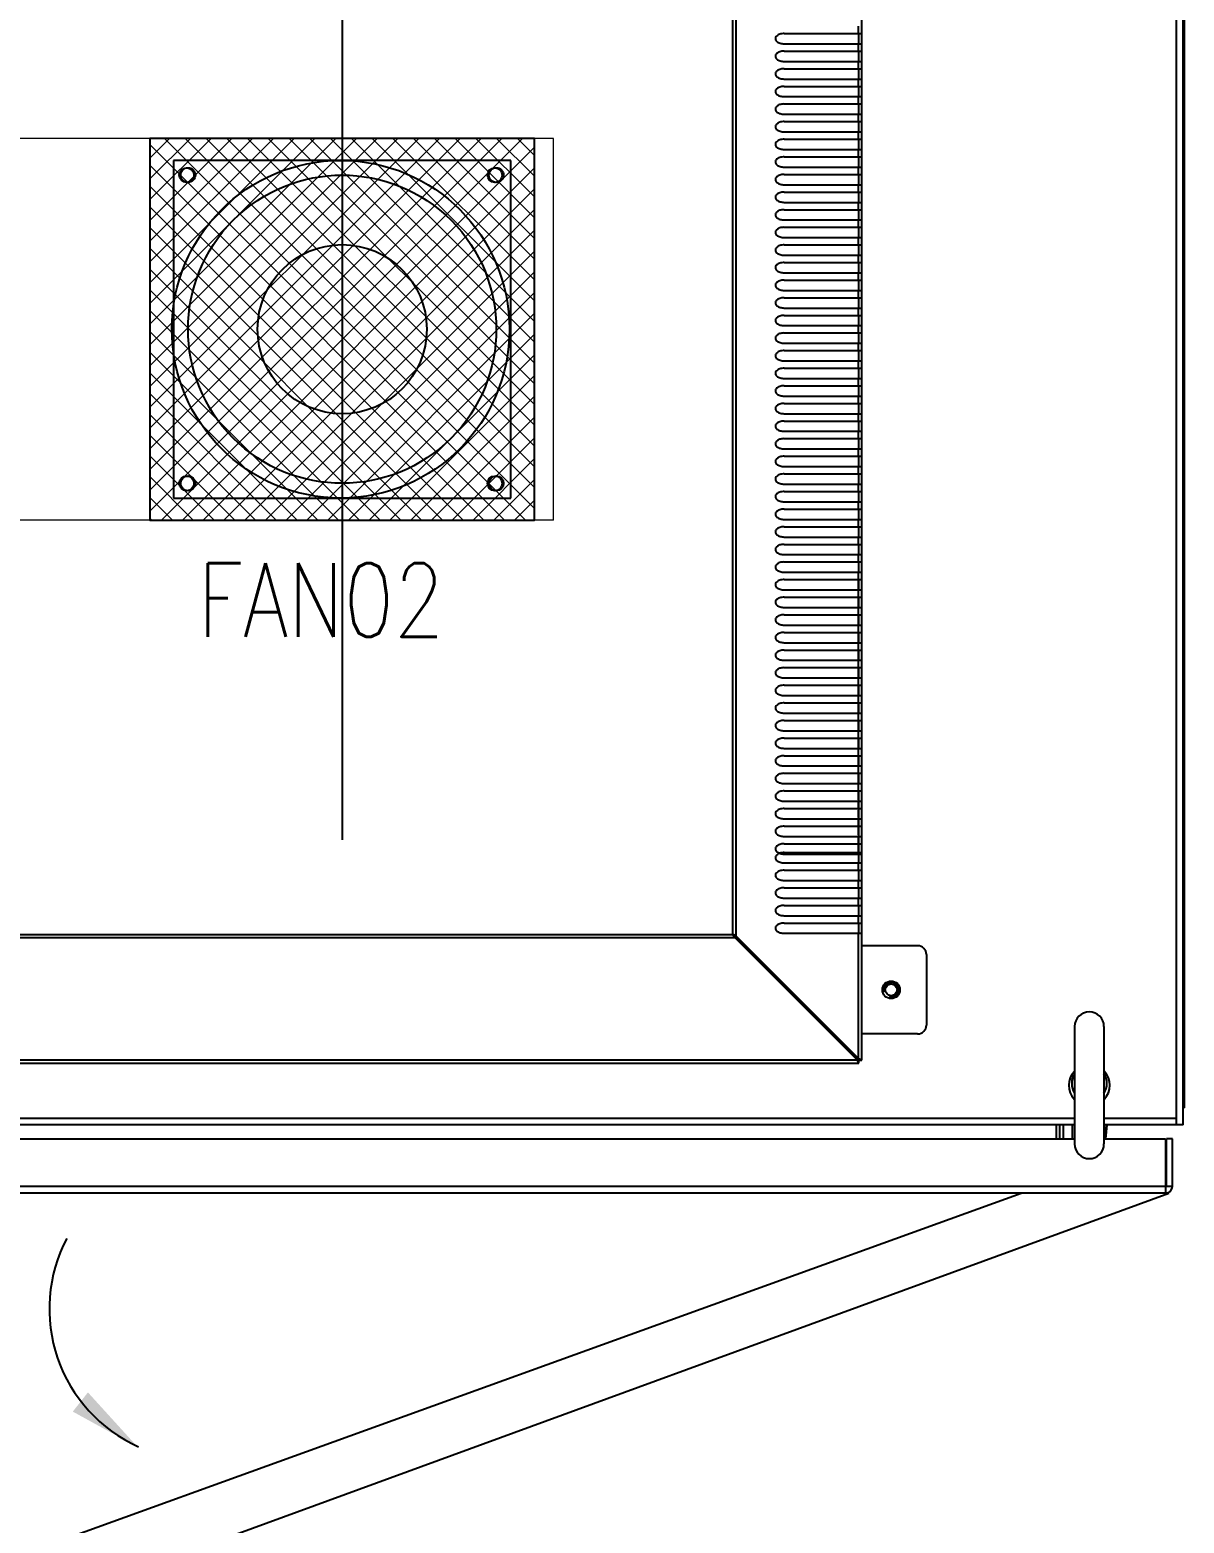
# Model space of a CAD drawing. Extents: x 79822 to 122366, y -56021 to -28815.
# Drawn here: x 84676 to 85069, y -52983 to -52475 of the extents above; entities that cross this region are included whole.
import ezdxf
from ezdxf.lldxf.tags import DXFTag

# ---------------------------------------------------------------- set-up
doc = ezdxf.new("R2010")
doc.units = 0
doc.header["$LTSCALE"] = 100
doc.header["$MEASUREMENT"] = 0
doc.layers.add('CABINET', color=7, linetype='Continuous')
doc.layers.add('PANEL', color=7, linetype='Continuous')
doc.styles.add('ROMANS', font='romans', dxfattribs={"width": 0.8, "height": 2})
tags = doc.linetypes.add('CENTER', pattern=[2, 1.25, -0.25, 0.25, -0.25]).pattern_tags.tags
tags[10:11] = [DXFTag(74, 4), DXFTag(75, 0), DXFTag(340, '0'), DXFTag(46, 1.0), DXFTag(50, 0.0), DXFTag(44, 0.0), DXFTag(45, 0.0)]
tags[8:9] = [DXFTag(74, 4), DXFTag(75, 0), DXFTag(340, '0'), DXFTag(46, 1.0), DXFTag(50, 0.0), DXFTag(44, 0.0), DXFTag(45, 0.0)]
tags[6:7] = [DXFTag(74, 4), DXFTag(75, 0), DXFTag(340, '0'), DXFTag(46, 1.0), DXFTag(50, 0.0), DXFTag(44, 0.0), DXFTag(45, 0.0)]
tags[4:5] = [DXFTag(74, 4), DXFTag(75, 0), DXFTag(340, '0'), DXFTag(46, 1.0), DXFTag(50, 0.0), DXFTag(44, 0.0), DXFTag(45, 0.0)]
tags = doc.linetypes.add('HIDDEN', pattern=[0.375, 0.25, -0.125]).pattern_tags.tags
tags[6:7] = [DXFTag(74, 4), DXFTag(75, 0), DXFTag(340, '0'), DXFTag(46, 1.0), DXFTag(50, 0.0), DXFTag(44, 0.0), DXFTag(45, 0.0)]
tags[4:5] = [DXFTag(74, 4), DXFTag(75, 0), DXFTag(340, '0'), DXFTag(46, 1.0), DXFTag(50, 0.0), DXFTag(44, 0.0), DXFTag(45, 0.0)]

# ---------------------------------------------------------------- blocks, each defined once
blk = doc.blocks.new('风机')
at = {"color": 3}
for p, q in [((0, 0), (0, -115)), ((115, 0), (0, 0)), ((115, -115), (115, 0)), ((0, -115), (115, -115))]:
    blk.add_line(p, q, dxfattribs=at)
for centre, major_axis, start_param, end_param in [((5, -5), (1.77, 1.77), 2.356194490187731, 8.639379797367317), ((57.5, -57.5), (37.12, 37.12), 2.356194490192193, 8.63937979737178), ((110, -5), (1.77, 1.77), 2.356194490188677, 8.639379797368264), ((5, -110), (-1.77, 1.77), 0.785398, 7.068583), ((110, -110), (-1.77, 1.77), 0.785398, 7.068583)]:
    blk.add_ellipse(centre, major_axis=major_axis, ratio=1, start_param=start_param, end_param=end_param, dxfattribs=at)

msp = doc.modelspace()

# ---------------------------------------------------------------- hatches: boundary and pattern name
at = {"linetype": 'HIDDEN', "lineweight": 20}
h = msp.add_hatch(dxfattribs=at)
h.set_pattern_fill('ANSI37', color=256, scale=40, angle=180, style=2)
h.set_pattern_definition([(225, (80412.8075, -33820.2353), (3.5355339, -3.5355339), []), (315, (80412.8075, -33820.2353), (3.5355339, 3.5355339), [])])
h.paths.add_polyline_path([(84847.77, -52511.73), (84716.77, -52511.73), (84716.77, -52641.73), (84847.77, -52641.73)])

# ---------------------------------------------------------------- linework, layer by layer
at = {"color": 7, "linetype": 'Continuous'}
for p, q in [((85066.47, -52847.76), (85066.47, -52095.76)), ((85068.77, -52847.76), (85068.77, -52095.76)), ((84959.27, -52825.76), (84959.27, -52117.76)), ((85069.07, -52120.46), (85069.07, -52822.46)), ((84915.38, -52782.87), (84915.38, -52160.65)), ((84916.48, -52783.47), (84916.48, -52160.05)), ((84958.17, -52476.01), (84958.17, -52473.51)), ((84932.85, -52476.01), (84959.27, -52476.01)), ((84958.27, -52479.51), (84958.27, -52476.01)), ((84932.85, -52479.51), (84959.27, -52479.51)), ((84932.85, -52482.01), (84959.27, -52482.01)), ((84958.17, -52482.01), (84958.17, -52479.51)), ((84958.27, -52485.51), (84958.27, -52482.01)), ((84932.85, -52485.51), (84959.27, -52485.51)), ((84932.85, -52488.01), (84959.27, -52488.01)), ((84958.17, -52488.01), (84958.17, -52485.51)), ((84958.27, -52491.51), (84958.27, -52488.01)), ((84932.85, -52491.51), (84959.27, -52491.51)), ((84932.85, -52494.01), (84959.27, -52494.01)), ((84958.17, -52494.01), (84958.17, -52491.51)), ((84958.27, -52497.51), (84958.27, -52494.01)), ((84932.85, -52497.51), (84959.27, -52497.51)), ((84958.17, -52500.01), (84958.17, -52497.51)), ((84932.85, -52500.01), (84959.27, -52500.01)), ((84932.85, -52503.51), (84959.27, -52503.51)), ((84958.17, -52506.01), (84958.17, -52503.51)), ((84958.27, -52503.51), (84958.27, -52500.01)), ((84932.85, -52506.01), (84959.27, -52506.01)), ((84932.85, -52509.51), (84959.27, -52509.51)), ((84958.17, -52512.01), (84958.17, -52509.51)), ((84958.27, -52509.51), (84958.27, -52506.01)), ((84932.85, -52512.01), (84959.27, -52512.01)), ((84958.27, -52515.51), (84958.27, -52512.01)), ((84932.85, -52515.51), (84959.27, -52515.51)), ((84932.85, -52518.01), (84959.27, -52518.01)), ((84932.85, -52518.01), (84959.27, -52518.01)), ((84958.17, -52518.01), (84958.17, -52515.51)), ((84958.17, -52518.01), (84958.17, -52515.51)), ((84958.27, -52521.51), (84958.27, -52518.01)), ((84958.27, -52521.51), (84958.27, -52518.01)), ((84932.85, -52521.51), (84959.27, -52521.51)), ((84932.85, -52521.51), (84959.27, -52521.51)), ((84932.85, -52524.01), (84959.27, -52524.01)), ((84958.17, -52524.01), (84958.17, -52521.51)), ((84958.17, -52524.01), (84958.17, -52521.51)), ((84958.27, -52527.51), (84958.27, -52524.01)), ((84932.85, -52527.51), (84959.27, -52527.51)), ((84958.17, -52530.01), (84958.17, -52527.51)), ((84932.85, -52530.01), (84959.27, -52530.01)), ((84932.85, -52533.51), (84959.27, -52533.51)), ((84958.17, -52536.01), (84958.17, -52533.51)), ((84958.27, -52533.51), (84958.27, -52530.01)), ((84932.85, -52536.01), (84959.27, -52536.01)), ((84932.85, -52539.51), (84959.27, -52539.51)), ((84958.17, -52542.01), (84958.17, -52539.51)), ((84958.27, -52539.51), (84958.27, -52536.01)), ((84932.85, -52542.01), (84959.27, -52542.01)), ((84958.27, -52545.51), (84958.27, -52542.01)), ((84932.85, -52545.51), (84959.27, -52545.51)), ((84932.85, -52548.01), (84959.27, -52548.01)), ((84958.17, -52548.01), (84958.17, -52545.51)), ((84958.27, -52551.51), (84958.27, -52548.01)), ((84932.85, -52551.51), (84959.27, -52551.51)), ((84932.85, -52554.01), (84959.27, -52554.01)), ((84958.17, -52554.01), (84958.17, -52551.51)), ((84958.27, -52557.51), (84958.27, -52554.01)), ((84932.85, -52557.51), (84959.27, -52557.51)), ((84932.85, -52560.01), (84959.27, -52560.01)), ((84958.17, -52560.01), (84958.17, -52557.51)), ((84958.27, -52563.51), (84958.27, -52560.01)), ((84932.85, -52563.51), (84959.27, -52563.51)), ((84958.17, -52566.01), (84958.17, -52563.51)), ((84932.85, -52566.01), (84959.27, -52566.01)), ((84932.85, -52569.51), (84959.27, -52569.51)), ((84958.17, -52572.01), (84958.17, -52569.51)), ((84958.27, -52569.51), (84958.27, -52566.01)), ((84932.85, -52572.01), (84959.27, -52572.01)), ((84932.85, -52575.51), (84959.27, -52575.51)), ((84958.17, -52578.01), (84958.17, -52575.51)), ((84958.27, -52575.51), (84958.27, -52572.01)), ((84932.85, -52578.01), (84959.27, -52578.01)), ((84958.27, -52581.51), (84958.27, -52578.01)), ((84932.85, -52581.51), (84959.27, -52581.51)), ((84932.85, -52584.01), (84959.27, -52584.01)), ((84958.17, -52584.01), (84958.17, -52581.51)), ((84958.27, -52587.51), (84958.27, -52584.01)), ((84932.85, -52587.51), (84959.27, -52587.51)), ((84932.85, -52590.01), (84959.27, -52590.01)), ((84958.17, -52590.01), (84958.17, -52587.51)), ((84958.27, -52593.51), (84958.27, -52590.01)), ((84932.85, -52593.51), (84959.27, -52593.51)), ((84958.17, -52596.01), (84958.17, -52593.51)), ((84932.85, -52596.01), (84959.27, -52596.01)), ((84932.85, -52599.51), (84959.27, -52599.51)), ((84958.17, -52602.01), (84958.17, -52599.51)), ((84958.27, -52599.51), (84958.27, -52596.01)), ((84932.85, -52602.01), (84959.27, -52602.01)), ((84932.85, -52605.51), (84959.27, -52605.51)), ((84958.17, -52608.01), (84958.17, -52605.51)), ((84958.27, -52605.51), (84958.27, -52602.01)), ((84932.85, -52608.01), (84959.27, -52608.01)), ((84958.27, -52611.51), (84958.27, -52608.01)), ((84932.85, -52611.51), (84959.27, -52611.51)), ((84932.85, -52614.01), (84959.27, -52614.01)), ((84958.17, -52614.01), (84958.17, -52611.51)), ((84958.27, -52617.51), (84958.27, -52614.01)), ((84932.85, -52617.51), (84959.27, -52617.51)), ((84932.85, -52620.01), (84959.27, -52620.01)), ((84958.17, -52620.01), (84958.17, -52617.51)), ((84958.27, -52623.51), (84958.27, -52620.01)), ((84932.85, -52623.51), (84959.27, -52623.51)), ((84932.85, -52626.01), (84959.27, -52626.01)), ((84958.17, -52626.01), (84958.17, -52623.51)), ((84958.27, -52629.51), (84958.27, -52626.01)), ((84932.85, -52629.51), (84959.27, -52629.51)), ((84958.17, -52632.01), (84958.17, -52629.51)), ((84932.85, -52632.01), (84959.27, -52632.01)), ((84932.85, -52635.51), (84959.27, -52635.51)), ((84958.17, -52638.01), (84958.17, -52635.51)), ((84958.27, -52635.51), (84958.27, -52632.01)), ((84932.85, -52638.01), (84959.27, -52638.01)), ((84932.85, -52641.51), (84959.27, -52641.51)), ((84958.17, -52644.01), (84958.17, -52641.51)), ((84958.27, -52641.51), (84958.27, -52638.01)), ((84932.85, -52644.01), (84959.27, -52644.01)), ((84958.27, -52647.51), (84958.27, -52644.01)), ((84932.85, -52647.51), (84959.27, -52647.51)), ((84932.85, -52650.01), (84959.27, -52650.01)), ((84958.17, -52650.01), (84958.17, -52647.51)), ((84958.27, -52653.51), (84958.27, -52650.01)), ((84932.85, -52653.51), (84959.27, -52653.51)), ((84932.85, -52656.01), (84959.27, -52656.01)), ((84958.17, -52656.01), (84958.17, -52653.51)), ((84958.27, -52659.51), (84958.27, -52656.01)), ((84932.85, -52659.51), (84959.27, -52659.51)), ((84932.85, -52662.01), (84959.27, -52662.01)), ((84958.17, -52737.01), (84958.17, -52659.51)), ((84958.27, -52665.51), (84958.27, -52662.01)), ((84932.85, -52665.51), (84959.27, -52665.51)), ((84958.17, -52668.01), (84958.17, -52665.51)), ((84932.85, -52668.01), (84959.27, -52668.01)), ((84932.85, -52671.51), (84959.27, -52671.51)), ((84958.17, -52674.01), (84958.17, -52671.51)), ((84958.27, -52671.51), (84958.27, -52668.01)), ((84932.85, -52674.01), (84959.27, -52674.01)), ((84958.27, -52677.51), (84958.27, -52674.01)), ((84932.85, -52677.51), (84959.27, -52677.51)), ((84932.85, -52680.01), (84959.27, -52680.01)), ((84958.17, -52680.01), (84958.17, -52677.51)), ((84958.27, -52683.51), (84958.27, -52680.01)), ((84932.85, -52683.51), (84959.27, -52683.51)), ((84932.85, -52686.01), (84959.27, -52686.01)), ((84958.17, -52686.01), (84958.17, -52683.51)), ((84958.27, -52689.51), (84958.27, -52686.01)), ((84932.85, -52689.51), (84959.27, -52689.51)), ((84932.85, -52692.01), (84959.27, -52692.01)), ((84958.17, -52692.01), (84958.17, -52689.51)), ((84958.27, -52695.51), (84958.27, -52692.01)), ((84932.85, -52695.51), (84959.27, -52695.51)), ((84958.17, -52698.01), (84958.17, -52695.51)), ((84932.85, -52698.01), (84959.27, -52698.01)), ((84932.85, -52701.51), (84959.27, -52701.51)), ((84958.17, -52704.01), (84958.17, -52701.51)), ((84958.27, -52701.51), (84958.27, -52698.01)), ((84932.85, -52704.01), (84959.27, -52704.01)), ((84932.85, -52707.51), (84959.27, -52707.51)), ((84958.27, -52707.51), (84958.27, -52704.01)), ((84932.85, -52710.01), (84959.27, -52710.01)), ((84958.27, -52713.51), (84958.27, -52710.01)), ((84932.85, -52713.51), (84959.27, -52713.51)), ((84932.85, -52716.01), (84959.27, -52716.01)), ((84958.17, -52716.01), (84958.17, -52713.51)), ((84958.27, -52719.51), (84958.27, -52716.01)), ((84932.85, -52719.51), (84959.27, -52719.51)), ((84932.85, -52722.01), (84959.27, -52722.01)), ((84958.17, -52722.01), (84958.17, -52719.51)), ((84958.27, -52725.51), (84958.27, -52722.01)), ((84932.85, -52725.51), (84959.27, -52725.51)), ((84932.85, -52728.01), (84959.27, -52728.01)), ((84958.17, -52728.01), (84958.17, -52725.51)), ((84958.27, -52731.51), (84958.27, -52728.01)), ((84932.85, -52731.51), (84959.27, -52731.51)), ((84958.17, -52734.01), (84958.17, -52731.51)), ((84932.85, -52734.01), (84959.27, -52734.01)), ((84932.85, -52737.51), (84959.27, -52737.51)), ((84958.17, -52740.01), (84958.17, -52737.51)), ((84958.27, -52737.51), (84958.27, -52734.01)), ((84958.27, -52740.51), (84958.27, -52737.01)), ((84932.85, -52740.01), (84959.27, -52740.01)), ((84932.85, -52743.51), (84959.27, -52743.51)), ((84958.17, -52743.01), (84958.17, -52740.51)), ((84958.17, -52746.01), (84958.17, -52743.51)), ((84958.27, -52743.51), (84958.27, -52740.01)), ((84958.27, -52746.51), (84958.27, -52743.01)), ((84932.85, -52746.01), (84959.27, -52746.01)), ((84958.17, -52749.01), (84958.17, -52746.51)), ((84958.27, -52749.51), (84958.27, -52746.01)), ((84932.85, -52749.51), (84959.27, -52749.51)), ((84932.85, -52752.01), (84959.27, -52752.01)), ((84958.17, -52752.01), (84958.17, -52749.51)), ((84958.17, -52755.01), (84958.17, -52752.51)), ((84958.27, -52752.51), (84958.27, -52749.01)), ((84958.27, -52755.51), (84958.27, -52752.01)), ((84932.85, -52755.01), (84959.27, -52755.01)), ((84932.85, -52755.51), (84959.27, -52755.51)), ((84932.85, -52758.51), (84959.27, -52758.51)), ((84958.17, -52761.01), (84958.17, -52758.51)), ((84958.27, -52758.51), (84958.27, -52755.01)), ((84932.85, -52761.01), (84959.27, -52761.01)), ((84958.27, -52764.51), (84958.27, -52761.01)), ((84932.85, -52764.51), (84959.27, -52764.51)), ((84932.85, -52767.01), (84959.27, -52767.01)), ((84958.17, -52767.01), (84958.17, -52764.51)), ((84958.27, -52770.51), (84958.27, -52767.01)), ((84932.85, -52770.51), (84959.27, -52770.51)), ((84932.85, -52773.01), (84959.27, -52773.01)), ((84958.17, -52773.01), (84958.17, -52770.51)), ((84958.27, -52776.51), (84958.27, -52773.01)), ((84932.85, -52776.51), (84959.27, -52776.51)), ((84932.85, -52779.01), (84959.27, -52779.01)), ((84958.17, -52779.01), (84958.17, -52776.51)), ((84958.27, -52782.51), (84958.27, -52779.01)), ((84422.56, -52783.97), (84915.98, -52783.97)), ((84423.16, -52782.87), (84915.38, -52782.87)), ((84916.48, -52783.47), (84915.98, -52783.47)), ((84915.98, -52783.47), (84957.67, -52825.16)), ((84915.98, -52783.97), (84915.98, -52783.47)), ((84915.98, -52783.97), (84957.67, -52825.66)), ((84916.48, -52783.47), (84958.17, -52825.16)), ((84932.85, -52782.51), (84959.27, -52782.51)), ((84958.17, -52825.16), (84958.17, -52782.51)), ((84978.27, -52786.76), (84959.27, -52786.76)), ((84981.27, -52789.76), (84981.27, -52813.76)), ((85031.77, -52814.26), (85031.77, -52854.26)), ((85041.77, -52814.26), (85041.77, -52854.26)), ((84978.27, -52816.76), (84959.27, -52816.76)), ((85068.77, -52822.46), (85068.83, -52822.46)), ((85068.83, -52822.46), (85069.07, -52822.46)), ((85069.07, -52822.46), (85069.07, -52841.96)), ((84380.27, -52826.76), (84958.27, -52826.76)), ((84380.87, -52825.66), (84957.67, -52825.66)), ((84958.17, -52825.16), (84957.67, -52825.16)), ((84957.67, -52825.66), (84957.67, -52825.16)), ((84958.17, -52825.76), (84959.27, -52825.76)), ((84958.27, -52826.76), (84958.27, -52825.66)), ((85068.77, -52841.96), (85069.07, -52841.96)), ((84307.37, -52845.46), (85031.77, -52845.46)), ((85031.77, -52847.76), (84307.37, -52847.76)), ((85025.57, -52852.5), (85025.57, -52847.76)), ((85026.77, -52852.5), (85026.77, -52847.76)), ((85027.97, -52852.5), (85027.97, -52847.76)), ((85031.07, -52852.5), (85031.07, -52847.76)), ((85041.77, -52845.46), (85066.47, -52845.46)), ((85068.77, -52847.76), (85041.77, -52847.76)), ((85042.07, -52852.5), (85042.07, -52847.76)), ((85042.78, -52847.76), (85042.3, -52852.5)), ((84307.37, -52852.5), (85031.77, -52852.5)), ((85041.77, -52852.5), (85062.77, -52852.5)), ((85062.77, -52852.5), (85062.77, -52871)), ((85065.07, -52852.5), (85063.07, -52852.5)), ((85063.07, -52868.7), (85063.07, -52852.5)), ((85065.07, -52868.7), (85065.07, -52852.5)), ((85062.77, -52868.7), (84275.37, -52868.7)), ((85065.07, -52868.7), (85063.07, -52868.7)), ((85062.77, -52871), (84275.37, -52871))]:
    msp.add_line(p, q, dxfattribs=at)
at = {"color": 5, "linetype": 'HIDDEN', "lineweight": 15, "ltscale": 30}
for p, q in [((84854.27, -52511.73), (84484.27, -52511.73)), ((84854.27, -52641.73), (84854.27, -52511.73)), ((84854.27, -52641.73), (84484.27, -52641.73))]:
    msp.add_line(p, q, dxfattribs=at)
at = {"linetype": 'HIDDEN'}
msp.add_lwpolyline([(84847.77, -52511.73), (84716.77, -52511.73), (84716.77, -52641.73), (84847.77, -52641.73)], close=True, dxfattribs=at)
at = {"color": 7, "linetype": 'HIDDEN'}
for centre, radius in [((84781.77, -52576.73), 57.5), ((84729.27, -52524.23), 2.5), ((84834.27, -52524.23), 2.5), ((84729.27, -52629.23), 2.5), ((84834.27, -52629.23), 2.5)]:
    msp.add_circle(centre, radius, dxfattribs=at)
at = {"color": 7, "linetype": 'Continuous'}
for radius in [3, 2]:
    msp.add_circle((84969.27, -52801.76), radius, dxfattribs=at)
for centre, radius, start, end in [((84883.73, -52843.78), 68.64, 62.1869, 62.5468), ((84976.29, -52751.22), 68.64, 207.4532, 207.8131), ((84907.16, -52791.79), 12.13, 44.62, 45.9632), ((84924.29, -52774.65), 12.13, 224.0368, 225.38), ((84978.27, -52789.76), 3, 0, 90), ((84969.27, -52801.76), 2.5, 255, 195), ((85036.77, -52814.26), 5, 0, 180), ((84978.27, -52813.76), 3, 270, 0), ((84972.05, -52821.34), 15.02, 196.7186, 197.1216), ((84953.85, -52839.54), 15.02, 72.8784, 73.2814), ((85036.77, -52834.26), 7, 136.1481, 223.8519), ((85036.77, -52834.26), 7, 316.1481, 43.8519), ((85036.77, -52833.66), 6, 146.4441, 195), ((85036.77, -52833.66), 6, 146.983, 213.017), ((85036.77, -52833.66), 6, 326.4554, 33.5559), ((85036.77, -52833.66), 6, 326.983, 33.017), ((85067.87, -52841.26), 1.2, 319.2626, 0), ((85036.77, -52854.26), 5, 180, 0), ((85062.77, -52868.7), 2.3, 270, 0), ((85062.77, -52868.7), 0.3, 270, 0)]:
    msp.add_arc(centre, radius, start, end, dxfattribs=at)
for points, start_tangent, end_tangent in [([(84932.85, -52476.01), (84932.07, -52476.07), (84931.37, -52476.23), (84930.76, -52476.49), (84930.27, -52476.85), (84929.92, -52477.31), (84929.83, -52477.84), (84929.99, -52478.33), (84930.35, -52478.74), (84930.84, -52479.06), (84931.42, -52479.3), (84932.1, -52479.45), (84932.85, -52479.51)], (-0.999961, -0.008789), (0.999962, -0.008666)), ([(84932.85, -52482.01), (84932.07, -52482.07), (84931.37, -52482.23), (84930.76, -52482.49), (84930.27, -52482.85), (84929.92, -52483.31), (84929.83, -52483.84), (84929.99, -52484.33), (84930.35, -52484.74), (84930.84, -52485.06), (84931.42, -52485.3), (84932.1, -52485.45), (84932.85, -52485.51)], (-0.999961, -0.008789), (0.999962, -0.008666)), ([(84932.85, -52488.01), (84932.07, -52488.07), (84931.37, -52488.23), (84930.76, -52488.49), (84930.27, -52488.85), (84929.92, -52489.31), (84929.83, -52489.84), (84929.99, -52490.33), (84930.35, -52490.74), (84930.84, -52491.06), (84931.42, -52491.3), (84932.1, -52491.45), (84932.85, -52491.51)], (-0.999961, -0.008789), (0.999962, -0.008666)), ([(84932.85, -52494.01), (84932.07, -52494.07), (84931.37, -52494.23), (84930.76, -52494.49), (84930.27, -52494.85), (84929.92, -52495.31), (84929.83, -52495.84), (84929.99, -52496.33), (84930.35, -52496.74), (84930.84, -52497.06), (84931.42, -52497.3), (84932.1, -52497.45), (84932.85, -52497.51)], (-0.999961, -0.008789), (0.999962, -0.008666)), ([(84932.85, -52500.01), (84932.07, -52500.07), (84931.37, -52500.23), (84930.76, -52500.49), (84930.27, -52500.85), (84929.92, -52501.31), (84929.83, -52501.84), (84929.99, -52502.33), (84930.35, -52502.74), (84930.84, -52503.06), (84931.42, -52503.3), (84932.1, -52503.45), (84932.85, -52503.51)], (-0.999961, -0.008789), (0.999962, -0.008666)), ([(84932.85, -52506.01), (84932.07, -52506.07), (84931.37, -52506.23), (84930.76, -52506.49), (84930.27, -52506.85), (84929.92, -52507.31), (84929.83, -52507.84), (84929.99, -52508.33), (84930.35, -52508.74), (84930.84, -52509.06), (84931.42, -52509.3), (84932.1, -52509.45), (84932.85, -52509.51)], (-0.999961, -0.008789), (0.999962, -0.008666)), ([(84932.85, -52512.01), (84932.07, -52512.07), (84931.37, -52512.23), (84930.76, -52512.49), (84930.27, -52512.85), (84929.92, -52513.31), (84929.83, -52513.84), (84929.99, -52514.33), (84930.35, -52514.74), (84930.84, -52515.06), (84931.42, -52515.3), (84932.1, -52515.45), (84932.85, -52515.51)], (-0.999961, -0.008789), (0.999962, -0.008666)), ([(84932.85, -52518.01), (84932.07, -52518.07), (84931.37, -52518.23), (84930.76, -52518.49), (84930.27, -52518.85), (84929.92, -52519.31), (84929.83, -52519.84), (84929.99, -52520.33), (84930.35, -52520.74), (84930.84, -52521.06), (84931.42, -52521.3), (84932.1, -52521.45), (84932.85, -52521.51)], (-0.999961, -0.008789), (0.999962, -0.008666)), ([(84932.85, -52518.01), (84932.07, -52518.07), (84931.37, -52518.23), (84930.76, -52518.49), (84930.27, -52518.85), (84929.92, -52519.31), (84929.83, -52519.84), (84929.99, -52520.33), (84930.35, -52520.74), (84930.84, -52521.06), (84931.42, -52521.3), (84932.1, -52521.45), (84932.85, -52521.51)], (-0.999961, -0.008789), (0.999962, -0.008666)), ([(84932.85, -52524.01), (84932.07, -52524.07), (84931.37, -52524.23), (84930.76, -52524.49), (84930.27, -52524.85), (84929.92, -52525.31), (84929.83, -52525.84), (84929.99, -52526.33), (84930.35, -52526.74), (84930.84, -52527.06), (84931.42, -52527.3), (84932.1, -52527.45), (84932.85, -52527.51)], (-0.999961, -0.008789), (0.999962, -0.008666)), ([(84932.85, -52530.01), (84932.07, -52530.07), (84931.37, -52530.23), (84930.76, -52530.49), (84930.27, -52530.85), (84929.92, -52531.31), (84929.83, -52531.84), (84929.99, -52532.33), (84930.35, -52532.74), (84930.84, -52533.06), (84931.42, -52533.3), (84932.1, -52533.45), (84932.85, -52533.51)], (-0.999961, -0.008789), (0.999962, -0.008666)), ([(84932.85, -52536.01), (84932.07, -52536.07), (84931.37, -52536.23), (84930.76, -52536.49), (84930.27, -52536.85), (84929.92, -52537.31), (84929.83, -52537.84), (84929.99, -52538.33), (84930.35, -52538.74), (84930.84, -52539.06), (84931.42, -52539.3), (84932.1, -52539.45), (84932.85, -52539.51)], (-0.999961, -0.008789), (0.999962, -0.008666)), ([(84932.85, -52542.01), (84932.07, -52542.07), (84931.37, -52542.23), (84930.76, -52542.49), (84930.27, -52542.85), (84929.92, -52543.31), (84929.83, -52543.84), (84929.99, -52544.33), (84930.35, -52544.74), (84930.84, -52545.06), (84931.42, -52545.3), (84932.1, -52545.45), (84932.85, -52545.51)], (-0.999961, -0.008789), (0.999962, -0.008666)), ([(84932.85, -52548.01), (84932.07, -52548.07), (84931.37, -52548.23), (84930.76, -52548.49), (84930.27, -52548.85), (84929.92, -52549.31), (84929.83, -52549.84), (84929.99, -52550.33), (84930.35, -52550.74), (84930.84, -52551.06), (84931.42, -52551.3), (84932.1, -52551.45), (84932.85, -52551.51)], (-0.999961, -0.008789), (0.999962, -0.008666)), ([(84932.85, -52554.01), (84932.07, -52554.07), (84931.37, -52554.23), (84930.76, -52554.49), (84930.27, -52554.85), (84929.92, -52555.31), (84929.83, -52555.84), (84929.99, -52556.33), (84930.35, -52556.74), (84930.84, -52557.06), (84931.42, -52557.3), (84932.1, -52557.45), (84932.85, -52557.51)], (-0.999961, -0.008789), (0.999962, -0.008666)), ([(84932.85, -52560.01), (84932.07, -52560.07), (84931.37, -52560.23), (84930.76, -52560.49), (84930.27, -52560.85), (84929.92, -52561.31), (84929.83, -52561.84), (84929.99, -52562.33), (84930.35, -52562.74), (84930.84, -52563.06), (84931.42, -52563.3), (84932.1, -52563.45), (84932.85, -52563.51)], (-0.999961, -0.008789), (0.999962, -0.008666)), ([(84932.85, -52566.01), (84932.07, -52566.07), (84931.37, -52566.23), (84930.76, -52566.49), (84930.27, -52566.85), (84929.92, -52567.31), (84929.83, -52567.84), (84929.99, -52568.33), (84930.35, -52568.74), (84930.84, -52569.06), (84931.42, -52569.3), (84932.1, -52569.45), (84932.85, -52569.51)], (-0.999961, -0.008789), (0.999962, -0.008666)), ([(84932.85, -52572.01), (84932.07, -52572.07), (84931.37, -52572.23), (84930.76, -52572.49), (84930.27, -52572.85), (84929.92, -52573.31), (84929.83, -52573.84), (84929.99, -52574.33), (84930.35, -52574.74), (84930.84, -52575.06), (84931.42, -52575.3), (84932.1, -52575.45), (84932.85, -52575.51)], (-0.999961, -0.008789), (0.999962, -0.008666)), ([(84932.85, -52578.01), (84932.07, -52578.07), (84931.37, -52578.23), (84930.76, -52578.49), (84930.27, -52578.85), (84929.92, -52579.31), (84929.83, -52579.84), (84929.99, -52580.33), (84930.35, -52580.74), (84930.84, -52581.06), (84931.42, -52581.3), (84932.1, -52581.45), (84932.85, -52581.51)], (-0.999961, -0.008789), (0.999962, -0.008666)), ([(84932.85, -52584.01), (84932.07, -52584.07), (84931.37, -52584.23), (84930.76, -52584.49), (84930.27, -52584.85), (84929.92, -52585.31), (84929.83, -52585.84), (84929.99, -52586.33), (84930.35, -52586.74), (84930.84, -52587.06), (84931.42, -52587.3), (84932.1, -52587.45), (84932.85, -52587.51)], (-0.999961, -0.008789), (0.999962, -0.008666)), ([(84932.85, -52590.01), (84932.07, -52590.07), (84931.37, -52590.23), (84930.76, -52590.49), (84930.27, -52590.85), (84929.92, -52591.31), (84929.83, -52591.84), (84929.99, -52592.33), (84930.35, -52592.74), (84930.84, -52593.06), (84931.42, -52593.3), (84932.1, -52593.45), (84932.85, -52593.51)], (-0.999961, -0.008789), (0.999962, -0.008666)), ([(84932.85, -52596.01), (84932.07, -52596.07), (84931.37, -52596.23), (84930.76, -52596.49), (84930.27, -52596.85), (84929.92, -52597.31), (84929.83, -52597.84), (84929.99, -52598.33), (84930.35, -52598.74), (84930.84, -52599.06), (84931.42, -52599.3), (84932.1, -52599.45), (84932.85, -52599.51)], (-0.999961, -0.008789), (0.999962, -0.008666)), ([(84932.85, -52602.01), (84932.07, -52602.07), (84931.37, -52602.23), (84930.76, -52602.49), (84930.27, -52602.85), (84929.92, -52603.31), (84929.83, -52603.84), (84929.99, -52604.33), (84930.35, -52604.74), (84930.84, -52605.06), (84931.42, -52605.3), (84932.1, -52605.45), (84932.85, -52605.51)], (-0.999961, -0.008789), (0.999962, -0.008666)), ([(84932.85, -52608.01), (84932.07, -52608.07), (84931.37, -52608.23), (84930.76, -52608.49), (84930.27, -52608.85), (84929.92, -52609.31), (84929.83, -52609.84), (84929.99, -52610.33), (84930.35, -52610.74), (84930.84, -52611.06), (84931.42, -52611.3), (84932.1, -52611.45), (84932.85, -52611.51)], (-0.999961, -0.008789), (0.999962, -0.008666)), ([(84932.85, -52614.01), (84932.07, -52614.07), (84931.37, -52614.23), (84930.76, -52614.49), (84930.27, -52614.85), (84929.92, -52615.31), (84929.83, -52615.84), (84929.99, -52616.33), (84930.35, -52616.74), (84930.84, -52617.06), (84931.42, -52617.3), (84932.1, -52617.45), (84932.85, -52617.51)], (-0.999961, -0.008789), (0.999962, -0.008666)), ([(84932.85, -52620.01), (84932.07, -52620.07), (84931.37, -52620.23), (84930.76, -52620.49), (84930.27, -52620.85), (84929.92, -52621.31), (84929.83, -52621.84), (84929.99, -52622.33), (84930.35, -52622.74), (84930.84, -52623.06), (84931.42, -52623.3), (84932.1, -52623.45), (84932.85, -52623.51)], (-0.999961, -0.008789), (0.999962, -0.008666)), ([(84932.85, -52626.01), (84932.07, -52626.07), (84931.37, -52626.23), (84930.76, -52626.49), (84930.27, -52626.85), (84929.92, -52627.31), (84929.83, -52627.84), (84929.99, -52628.33), (84930.35, -52628.74), (84930.84, -52629.06), (84931.42, -52629.3), (84932.1, -52629.45), (84932.85, -52629.51)], (-0.999961, -0.008789), (0.999962, -0.008666)), ([(84932.85, -52632.01), (84932.07, -52632.07), (84931.37, -52632.23), (84930.76, -52632.49), (84930.27, -52632.85), (84929.92, -52633.31), (84929.83, -52633.84), (84929.99, -52634.33), (84930.35, -52634.74), (84930.84, -52635.06), (84931.42, -52635.3), (84932.1, -52635.45), (84932.85, -52635.51)], (-0.999961, -0.008789), (0.999962, -0.008666)), ([(84932.85, -52638.01), (84932.07, -52638.07), (84931.37, -52638.23), (84930.76, -52638.49), (84930.27, -52638.85), (84929.92, -52639.31), (84929.83, -52639.84), (84929.99, -52640.33), (84930.35, -52640.74), (84930.84, -52641.06), (84931.42, -52641.3), (84932.1, -52641.45), (84932.85, -52641.51)], (-0.999961, -0.008789), (0.999962, -0.008666)), ([(84932.85, -52644.01), (84932.07, -52644.07), (84931.37, -52644.23), (84930.76, -52644.49), (84930.27, -52644.85), (84929.92, -52645.31), (84929.83, -52645.84), (84929.99, -52646.33), (84930.35, -52646.74), (84930.84, -52647.06), (84931.42, -52647.3), (84932.1, -52647.45), (84932.85, -52647.51)], (-0.999961, -0.008789), (0.999962, -0.008666)), ([(84932.85, -52650.01), (84932.07, -52650.07), (84931.37, -52650.23), (84930.76, -52650.49), (84930.27, -52650.85), (84929.92, -52651.31), (84929.83, -52651.84), (84929.99, -52652.33), (84930.35, -52652.74), (84930.84, -52653.06), (84931.42, -52653.3), (84932.1, -52653.45), (84932.85, -52653.51)], (-0.999961, -0.008789), (0.999962, -0.008666)), ([(84932.85, -52656.01), (84932.07, -52656.07), (84931.37, -52656.23), (84930.76, -52656.49), (84930.27, -52656.85), (84929.92, -52657.31), (84929.83, -52657.84), (84929.99, -52658.33), (84930.35, -52658.74), (84930.84, -52659.06), (84931.42, -52659.3), (84932.1, -52659.45), (84932.85, -52659.51)], (-0.999961, -0.008789), (0.999962, -0.008666)), ([(84932.85, -52662.01), (84932.07, -52662.07), (84931.37, -52662.23), (84930.76, -52662.49), (84930.27, -52662.85), (84929.92, -52663.31), (84929.83, -52663.84), (84929.99, -52664.33), (84930.35, -52664.74), (84930.84, -52665.06), (84931.42, -52665.3), (84932.1, -52665.45), (84932.85, -52665.51)], (-0.999961, -0.008789), (0.999962, -0.008666)), ([(84932.85, -52668.01), (84932.07, -52668.07), (84931.37, -52668.23), (84930.76, -52668.49), (84930.27, -52668.85), (84929.92, -52669.31), (84929.83, -52669.84), (84929.99, -52670.33), (84930.35, -52670.74), (84930.84, -52671.06), (84931.42, -52671.3), (84932.1, -52671.45), (84932.85, -52671.51)], (-0.999961, -0.008789), (0.999962, -0.008666)), ([(84932.85, -52674.01), (84932.07, -52674.07), (84931.37, -52674.23), (84930.76, -52674.49), (84930.27, -52674.85), (84929.92, -52675.31), (84929.83, -52675.84), (84929.99, -52676.33), (84930.35, -52676.74), (84930.84, -52677.06), (84931.42, -52677.3), (84932.1, -52677.45), (84932.85, -52677.51)], (-0.999961, -0.008789), (0.999962, -0.008666)), ([(84932.85, -52680.01), (84932.07, -52680.07), (84931.37, -52680.23), (84930.76, -52680.49), (84930.27, -52680.85), (84929.92, -52681.31), (84929.83, -52681.84), (84929.99, -52682.33), (84930.35, -52682.74), (84930.84, -52683.06), (84931.42, -52683.3), (84932.1, -52683.45), (84932.85, -52683.51)], (-0.999961, -0.008789), (0.999962, -0.008666)), ([(84932.85, -52686.01), (84932.07, -52686.07), (84931.37, -52686.23), (84930.76, -52686.49), (84930.27, -52686.85), (84929.92, -52687.31), (84929.83, -52687.84), (84929.99, -52688.33), (84930.35, -52688.74), (84930.84, -52689.06), (84931.42, -52689.3), (84932.1, -52689.45), (84932.85, -52689.51)], (-0.999961, -0.008789), (0.999962, -0.008666)), ([(84932.85, -52692.01), (84932.07, -52692.07), (84931.37, -52692.23), (84930.76, -52692.49), (84930.27, -52692.85), (84929.92, -52693.31), (84929.83, -52693.84), (84929.99, -52694.33), (84930.35, -52694.74), (84930.84, -52695.06), (84931.42, -52695.3), (84932.1, -52695.45), (84932.85, -52695.51)], (-0.999961, -0.008789), (0.999962, -0.008666)), ([(84932.85, -52698.01), (84932.07, -52698.07), (84931.37, -52698.23), (84930.76, -52698.49), (84930.27, -52698.85), (84929.92, -52699.31), (84929.83, -52699.84), (84929.99, -52700.33), (84930.35, -52700.74), (84930.84, -52701.06), (84931.42, -52701.3), (84932.1, -52701.45), (84932.85, -52701.51)], (-0.999961, -0.008789), (0.999962, -0.008666)), ([(84932.85, -52704.01), (84932.07, -52704.07), (84931.37, -52704.23), (84930.76, -52704.49), (84930.27, -52704.85), (84929.92, -52705.31), (84929.83, -52705.84), (84929.99, -52706.33), (84930.35, -52706.74), (84930.84, -52707.06), (84931.42, -52707.3), (84932.1, -52707.45), (84932.85, -52707.51)], (-0.999961, -0.008789), (0.999962, -0.008666)), ([(84932.85, -52710.01), (84932.07, -52710.07), (84931.37, -52710.23), (84930.76, -52710.49), (84930.27, -52710.85), (84929.92, -52711.31), (84929.83, -52711.84), (84929.99, -52712.33), (84930.35, -52712.74), (84930.84, -52713.06), (84931.42, -52713.3), (84932.1, -52713.45), (84932.85, -52713.51)], (-0.999961, -0.008789), (0.999962, -0.008666)), ([(84932.85, -52716.01), (84932.07, -52716.07), (84931.37, -52716.23), (84930.76, -52716.49), (84930.27, -52716.85), (84929.92, -52717.31), (84929.83, -52717.84), (84929.99, -52718.33), (84930.35, -52718.74), (84930.84, -52719.06), (84931.42, -52719.3), (84932.1, -52719.45), (84932.85, -52719.51)], (-0.999961, -0.008789), (0.999962, -0.008666)), ([(84932.85, -52722.01), (84932.07, -52722.07), (84931.37, -52722.23), (84930.76, -52722.49), (84930.27, -52722.85), (84929.92, -52723.31), (84929.83, -52723.84), (84929.99, -52724.33), (84930.35, -52724.74), (84930.84, -52725.06), (84931.42, -52725.3), (84932.1, -52725.45), (84932.85, -52725.51)], (-0.999961, -0.008789), (0.999962, -0.008666)), ([(84932.85, -52728.01), (84932.07, -52728.07), (84931.37, -52728.23), (84930.76, -52728.49), (84930.27, -52728.85), (84929.92, -52729.31), (84929.83, -52729.84), (84929.99, -52730.33), (84930.35, -52730.74), (84930.84, -52731.06), (84931.42, -52731.3), (84932.1, -52731.45), (84932.85, -52731.51)], (-0.999961, -0.008789), (0.999962, -0.008666)), ([(84932.85, -52734.01), (84932.07, -52734.07), (84931.37, -52734.23), (84930.76, -52734.49), (84930.27, -52734.85), (84929.92, -52735.31), (84929.83, -52735.84), (84929.99, -52736.33), (84930.35, -52736.74), (84930.84, -52737.06), (84931.42, -52737.3), (84932.1, -52737.45), (84932.85, -52737.51)], (-0.999961, -0.008789), (0.999962, -0.008666)), ([(84932.85, -52740.01), (84932.07, -52740.07), (84931.37, -52740.23), (84930.76, -52740.49), (84930.27, -52740.85), (84929.92, -52741.31), (84929.83, -52741.84), (84929.99, -52742.33), (84930.35, -52742.74), (84930.84, -52743.06), (84931.42, -52743.3), (84932.1, -52743.45), (84932.85, -52743.51)], (-0.999961, -0.008789), (0.999962, -0.008666)), ([(84932.85, -52746.01), (84932.07, -52746.07), (84931.37, -52746.23), (84930.76, -52746.49), (84930.27, -52746.85), (84929.92, -52747.31), (84929.83, -52747.84), (84929.99, -52748.33), (84930.35, -52748.74), (84930.84, -52749.06), (84931.42, -52749.3), (84932.1, -52749.45), (84932.85, -52749.51)], (-0.999961, -0.008789), (0.999962, -0.008666)), ([(84932.85, -52752.01), (84932.07, -52752.07), (84931.37, -52752.23), (84930.76, -52752.49), (84930.27, -52752.85), (84929.92, -52753.31), (84929.83, -52753.84), (84929.99, -52754.33), (84930.35, -52754.74), (84930.84, -52755.06), (84931.42, -52755.3), (84932.1, -52755.45), (84932.85, -52755.51)], (-0.999961, -0.008789), (0.999962, -0.008666)), ([(84932.85, -52755.01), (84932.07, -52755.07), (84931.37, -52755.23), (84930.76, -52755.49), (84930.27, -52755.85), (84929.92, -52756.31), (84929.83, -52756.84), (84929.99, -52757.33), (84930.35, -52757.74), (84930.84, -52758.06), (84931.42, -52758.3), (84932.1, -52758.45), (84932.85, -52758.51)], (-0.999961, -0.008789), (0.999962, -0.008666)), ([(84932.85, -52761.01), (84932.07, -52761.07), (84931.37, -52761.23), (84930.76, -52761.49), (84930.27, -52761.85), (84929.92, -52762.31), (84929.83, -52762.84), (84929.99, -52763.33), (84930.35, -52763.74), (84930.84, -52764.06), (84931.42, -52764.3), (84932.1, -52764.45), (84932.85, -52764.51)], (-0.999961, -0.008789), (0.999962, -0.008666)), ([(84932.85, -52767.01), (84932.07, -52767.07), (84931.37, -52767.23), (84930.76, -52767.49), (84930.27, -52767.85), (84929.92, -52768.31), (84929.83, -52768.84), (84929.99, -52769.33), (84930.35, -52769.74), (84930.84, -52770.06), (84931.42, -52770.3), (84932.1, -52770.45), (84932.85, -52770.51)], (-0.999961, -0.008789), (0.999962, -0.008666)), ([(84932.85, -52773.01), (84932.07, -52773.07), (84931.37, -52773.23), (84930.76, -52773.49), (84930.27, -52773.85), (84929.92, -52774.31), (84929.83, -52774.84), (84929.99, -52775.33), (84930.35, -52775.74), (84930.84, -52776.06), (84931.42, -52776.3), (84932.1, -52776.45), (84932.85, -52776.51)], (-0.999961, -0.008789), (0.999962, -0.008666)), ([(84932.85, -52779.01), (84932.07, -52779.07), (84931.37, -52779.23), (84930.76, -52779.49), (84930.27, -52779.85), (84929.92, -52780.31), (84929.83, -52780.84), (84929.99, -52781.33), (84930.35, -52781.74), (84930.84, -52782.06), (84931.42, -52782.3), (84932.1, -52782.45), (84932.85, -52782.51)], (-0.999961, -0.008789), (0.999962, -0.008666)), ([(84915.98, -52783.97), (84915.78, -52783.62), (84915.58, -52783.25)], (-0.515409, 0.856944), (-0.467523, 0.883981)), ([(84916.48, -52783.47), (84916.13, -52783.27), (84915.76, -52783.07)], (-0.856944, 0.515409), (-0.883981, 0.467523)), ([(84915.98, -52783.47), (84915.78, -52783.28)], (-0.740747, 0.671784), (-0.712761, 0.701407)), ([(84915.98, -52783.47), (84915.79, -52783.27)], (-0.671784, 0.740747), (-0.701407, 0.712761)), ([(84957.67, -52825.16), (84957.87, -52825.48), (84958.07, -52825.69)], (0.482812, -0.875724), (0.822198, -0.569202)), ([(84957.67, -52825.16), (84957.99, -52825.36), (84958.19, -52825.56)], (0.875724, -0.482812), (0.569202, -0.822198)), ([(84957.7, -52825.76), (84957.87, -52826.24), (84957.97, -52826.46), (84958.07, -52826.63)], (0.294712, -0.955586), (0.612022, -0.79084)), ([(84958.07, -52825.69), (84958.27, -52825.76)], (0.822198, -0.569202), (1, 0)), ([(84958.07, -52826.63), (84958.27, -52826.76)], (0.612022, -0.79084), (1, 0)), ([(84958.19, -52825.56), (84958.27, -52825.76)], (0.569202, -0.822198), (0, -1)), ([(84958.27, -52825.19), (84958.75, -52825.36), (84958.97, -52825.46), (84959.13, -52825.56)], (0.955586, -0.294712), (0.79084, -0.612022)), ([(84959.13, -52825.56), (84959.27, -52825.76)], (0.79084, -0.612022), (0, -1))]:
    msp.add_spline(points, degree=3, dxfattribs=dict(at, start_tangent=start_tangent, end_tangent=end_tangent))
at = {"layer": 'CABINET', "color": 1, "linetype": 'CENTER'}
msp.add_line((84782.27, -52202.56), (84782.27, -52750.69), dxfattribs=at)
at = {"layer": 'CABINET', "color": 3, "linetype": 'CENTER'}
msp.add_circle((84782.27, -52576.73), 28.81, dxfattribs=at)
at = {"layer": 'PANEL', "linetype": 'HIDDEN'}
for p, q in [((84305.66, -53126.8), (85013.55, -52871)), ((84312.49, -53145.63), (85063.8, -52871.04))]:
    msp.add_line(p, q, dxfattribs=at)
at = {"layer": 'PANEL', "color": 7}
msp.add_arc((84734.01, -52910.45), 51.49, 152.1889, 245.7191, dxfattribs=at)
at = {"layer": 'PANEL', "color": 7, "linetype": 'ByBlock'}
msp.add_solid([(84690.51, -52945.43), (84695.67, -52938.89), (84712.72, -52957.64)], dxfattribs=at)

# ---------------------------------------------------------------- block references
at = {"color": 3}
msp.add_blockref('风机', (84724.77, -52519.23), dxfattribs=at)

# ---------------------------------------------------------------- texts
at = {"color": 7, "style": 'ROMANS', "width": 0.8}
msp.add_text('FAN02', height=25, dxfattribs=at).set_placement((84733.05, -52681.47))

doc.saveas('drawing.dxf')
